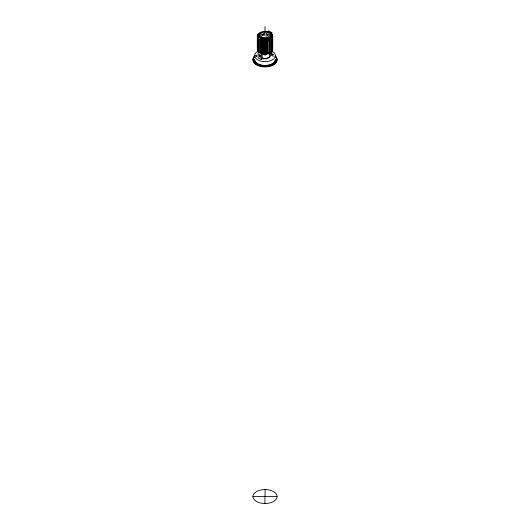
<?xml version="1.0" encoding="UTF-8"?>
<svg xmlns="http://www.w3.org/2000/svg" width="530" height="530" viewBox="0 0 530 530"><rect width="100%" height="100%" fill="white"/><g stroke="black" fill="none" stroke-linecap="round" stroke-linejoin="round"><path stroke-width="0.4" stroke-dasharray="2.65 1.99" d="M260.402 54.908L259.687 56.445L259.866 57.737M265 35.676L267.743 37.259M259.866 57.24L260.402 57.975M268.266 33.933L268.266 35.583M268.094 33.383L268.094 35.801M267.842 33.84L267.842 35.437M267.637 33.781L267.637 35.43M267.471 34.039L267.471 35.649M267.226 33.98L267.226 35.59M266.603 33.026L266.603 36.245M266.345 32.761L266.345 36.053M266.378 59.406L266.378 59.903M265 59.512L265 60.009M264.331 32.959L264.331 36.828M264.066 32.979L264.066 36.199M263.655 32.761L263.655 36.053M263.622 59.406L263.622 59.903M263.397 33.026L263.397 36.245M262.774 33.98L262.774 35.59M262.529 34.039L262.529 35.649M262.363 33.781L262.363 35.43M261.906 33.383L261.906 35.801M261.734 33.933L261.734 35.583M260.151 55.623L260.151 56.187M259.866 55.65L259.866 56.147M259.687 55.623L259.687 56.942M259.084 53.272L259.084 57.26M256.017 56.73A10.375 5.989 0 0 1 257.057 55.869M270.187 54.537A10.375 5.989 0 0 1 273.5 56.286M254.857 56.339A11.713 6.764 0 0 1 256.719 54.941M270.856 53.868A11.713 6.764 0 0 1 273.281 54.941M254.566 56.518A12.051 6.956 0 0 1 256.48 55.08M271.022 53.974A12.051 6.956 0 0 1 273.52 55.08M256.315 57.101A10.024 5.79 0 0 1 257.322 56.273M270.75 55.253A10.024 5.79 0 0 1 273.685 57.101M260.316 56.346A4.849 2.802 0 0 1 260.316 54.901M260.316 56.915A4.849 2.802 0 0 1 260.316 55.464M260.402 57.154A5.313 3.067 0 0 1 259.866 54.828M271.506 53.828A11.713 6.764 0 0 1 273.281 54.669M271.691 53.663A12.051 6.956 0 0 1 273.52 54.53M256.017 56.452A10.375 5.989 0 0 1 257.057 55.597M257.666 55.213A10.375 5.989 0 0 1 259.813 54.259M272.334 55.213A10.375 5.989 0 0 1 273.983 56.452"/><path stroke-width="0.79" d="M264.868 503.5L265.132 489.561M262.363 40.518L262.774 38.982L264.066 39.18L263.86 54.106L262.363 53.702L262.363 40.518L263.655 40.717L263.86 54.106M263.655 40.717L264.066 39.18M262.529 38.922L262.529 53.404L262.131 53.802L261.734 53.55L261.734 40.366L262.529 38.922L261.906 38.77M258.507 34.271L257.394 35.55L258.507 34.271L259.276 34.39L259.018 34.748M271.493 37.08L271.837 36.331L271.069 36.212L270.724 36.961L272.261 37.849L272.261 51.032L271.493 51.562L272.606 50.284L272.606 37.107L271.837 36.331M272.261 37.849L272.606 37.107M272.261 51.032L272.606 50.284M260.031 39.743L259.084 39.193L259.084 52.377L260.031 52.92L260.031 39.743L260.594 38.77M259.362 33.35L257.997 34.437L259.362 33.35L260.051 33.582M257.394 37.107L258.931 36.212L259.276 36.961L257.739 37.849L257.739 51.032L258.507 51.562L257.394 50.284L257.394 37.107L257.739 37.849M271.307 37.332L270.618 37.1L269.949 37.776L270.638 38.001L271.307 37.332L272.003 38.213L272.003 51.397L270.638 52.483L269.949 52.258M271.334 52.066L271.334 38.882L272.003 38.213M266.139 54.106L267.637 53.702L267.637 40.518L267.226 38.982L265.934 39.18L265.934 53.663L266.139 54.106L267.637 53.702M270.638 52.483L272.003 51.397M257.302 36.716L258.898 36.06L258.898 35.291L257.302 35.941L257.302 49.893M260.972 32.423L260.575 32.675L261.734 32.284M267.869 53.802L269.425 53.166L269.425 39.982L268.63 38.531L267.471 38.922L267.471 53.404L267.869 53.802L269.425 53.166M259.084 33.456L260.594 32.588M262.158 53.451L262.158 59.042L261.217 59.585L258.136 57.81L258.136 37.04L259.084 36.497L262.158 38.273L262.158 39.869M258.136 37.04L261.217 38.816L262.158 38.273M271.863 32.668L268.783 30.892L267.842 31.442L270.916 33.218L271.863 32.668L271.863 35.066L272.606 35.55L271.493 34.271L270.724 34.39L270.982 34.748M270.353 38.22L269.79 37.895L268.842 38.438L269.406 38.77L270.353 38.22L270.916 39.193L270.916 53.987L269.379 53.099M269.969 52.92L269.969 39.743L270.916 39.193M270.916 52.377L269.406 53.252L268.842 52.92M270.916 53.987L271.863 53.437L271.863 50.244M268.63 53.02L269.379 52.689M270.618 34.251L272.003 34.437L271.334 33.768M267.471 38.922L267.869 39.319L269.028 38.935M268.266 53.55L268.266 40.366L269.425 39.982M267.226 53.464L268.094 53.252M271.069 35.139L271.837 35.02L271.493 34.271M265.934 39.18L266.139 39.624L267.431 39.425M266.345 53.901L266.345 40.717L267.637 40.518M266.603 53.609L263.397 53.609M272.698 49.893L272.698 35.941L271.102 35.291L271.102 36.06L272.698 36.716M264.331 39.657L265.669 39.657M264.331 40.77L265.669 40.77M264.331 53.954L265.669 53.954M252.929 496.451L277.071 496.61A12.071 6.969 0 0 0 259.084 490.455A12.071 6.969 0 0 0 258.845 502.526A12.071 6.969 0 0 0 277.071 496.61M258.163 35.02L258.931 35.139M262.569 39.425L263.86 39.624M262.363 53.702L263.655 53.901M258.693 34.019L259.382 34.251M261.734 40.366L260.575 39.982L260.575 53.166L261.734 53.55M259.647 33.132L260.21 33.456M269.79 52.377L270.353 52.702M257.997 51.397L258.666 52.066L258.666 38.882L257.997 38.213L257.997 51.397L258.693 51.814M270.638 38.001L271.334 38.882M269.406 38.77L269.969 39.743M258.163 36.331L258.507 37.08M257.394 50.284L257.739 51.032M267.869 39.319L268.266 40.366M266.139 39.624L266.345 40.717M272.261 34.801L272.261 36.451M271.903 35.291L271.903 36.06M270.916 33.218L270.916 34.814M265 26.5L265 34.934M265 53.47L265 55.511M261.217 38.816L261.217 59.585M258.097 35.291L258.097 36.06M257.739 34.801L257.739 36.451M267.425 53.199A4.849 2.802 0 0 1 269.2 57.021A4.849 2.802 0 0 1 262.575 58.048M268.756 53.457A5.313 3.067 0 0 1 269.214 57.492A5.313 3.067 0 0 1 262.343 58.28M275.143 56.339A11.713 6.764 0 0 1 265 66.482A11.713 6.764 0 0 1 254.857 56.339M275.143 56.067A11.713 6.764 0 0 1 265 66.21A11.713 6.764 0 0 1 254.857 56.067M275.434 55.968A12.051 6.956 0 0 1 265 66.402A12.051 6.956 0 0 1 254.566 55.968M275.434 56.518A12.051 6.956 0 0 1 265 66.952A12.051 6.956 0 0 1 254.566 56.518M275.375 59.724A10.375 5.989 0 0 1 265 65.713A10.375 5.989 0 0 1 254.625 59.724M266.259 53.682A4.849 2.802 0 0 1 263.741 53.682M272.334 51.39A10.375 5.989 0 0 1 272.334 59.857A10.375 5.989 0 0 1 257.666 59.857A10.375 5.989 0 0 1 257.666 51.39M275.375 59.446A10.375 5.989 0 0 1 265 65.442A10.375 5.989 0 0 1 254.625 59.446M260.621 32.33L259.64 33.072A6.188 3.578 0 0 0 263.927 38.379A6.188 3.578 0 0 0 271.095 34.238A6.188 3.578 0 0 0 261.906 31.76L260.621 32.33M265.669 39.2L264.331 39.2L264.331 54.139L265.669 54.139L265.669 39.2M262.575 37.285A4.849 2.802 0 0 0 269.849 34.854A4.849 2.802 0 0 0 262.575 32.429A4.849 2.802 0 0 0 262.575 37.285"/></g></svg>
